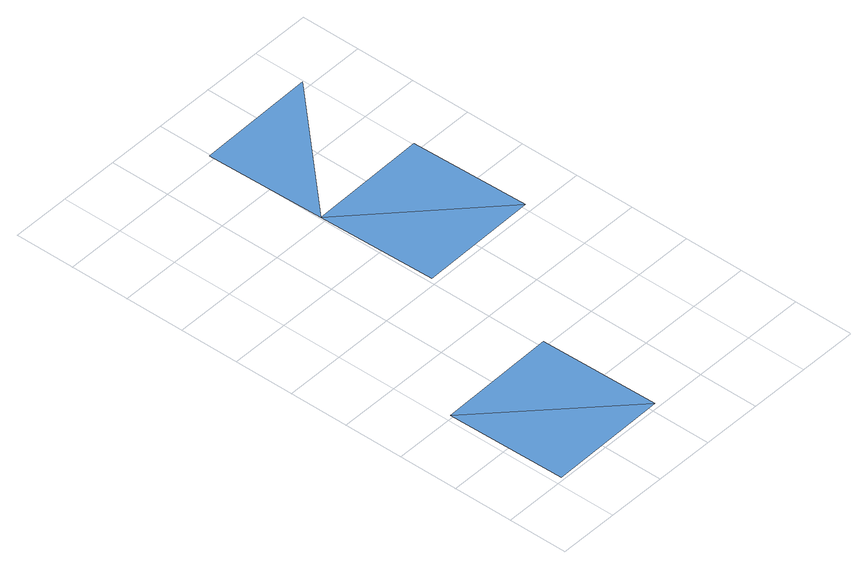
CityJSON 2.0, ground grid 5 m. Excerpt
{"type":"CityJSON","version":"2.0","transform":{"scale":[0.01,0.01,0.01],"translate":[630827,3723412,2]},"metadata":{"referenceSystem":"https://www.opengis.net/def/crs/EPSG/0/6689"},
"CityObjects":{
"waterbody1":{"type":"WaterBody","attributes":{"name":"福岡県津波浸水想定図","class":"1140","function":"2","WaterBodyTsunamiRiskAttribute.description":"1","WaterBodyTsunamiRiskAttribute.rank":"2"},"geometry":[{"type":"MultiSurface","lod":"1","boundaries":[[[0,1,2]],[[1,0,3]],[[4,5,6]],[[4,6,7]]]}]},
"waterbody2":{"type":"WaterBody","attributes":{"name":"福岡県津波浸水想定図","class":"1140","function":"2","WaterBodyTsunamiRiskAttribute.description":"1","WaterBodyTsunamiRiskAttribute.rank":"3"},"geometry":[{"type":"MultiSurface","lod":"1","boundaries":[[[8,9,4]]]}]}
},
"vertices":[
[1068,45,10],[49,1026,10],[68,26,10],[1049,1045,10],[1010,3045,13],[1029,2045,21],[2029,2064,21],[2009,3064,13],
[1990,4063,10],[991,4043,13]
]}
